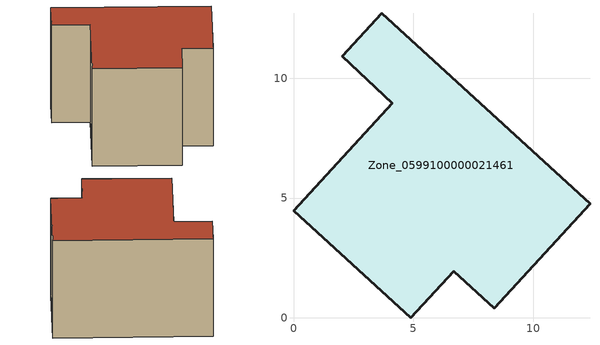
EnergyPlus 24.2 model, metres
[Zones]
Zone_0599100000021461
 floor ground (C_G): 12.36,4.76 8.37,0.4 6.68,1.95 4.89,0 0,4.47 4.11,8.96 2.04,10.91 3.69,12.71 z0
 wall outside (C_F): 8.37,0.4 12.36,4.76 3.69,12.71 2.04,10.91 4.11,8.96 0,4.47 4.89,0 6.68,1.95 8.37,0.4 z0:8.4
 roof outside (C_R): 0,4.47 4.89,0 6.68,1.95 8.37,0.4 12.36,4.76 3.69,12.71 2.04,10.91 4.11,8.96 z8.4
[BUILDING]
Pand.0599100000021461: North Axis=0; Terrain=City; Loads Convergence Tolerance Value=0.04; Temperature Convergence Tolerance Value=0.4; Solar Distribution=FullExterior; Maximum Number of Warmup Days=25; Minimum Number of Warmup Days=1
[Site:Location]
Rotterdam.The.Hague.AP_ZH_NLD Design_Conditions: Latitude=51.96; Longitude=4.45; Time Zone=1; Elevation=-4.5
[SITE:GROUNDTEMPERATURE:BUILDINGSURFACE]
18, 18, 18, 18, 18, 18, 18, 18, 18, 18, 18, 18
[MATERIAL] Thermal Absorptance=0.9; Solar Absorptance=0.7; Visible Absorptance=0.7
Name | Roughness | Thickness | Conductivity | Density | Specific Heat
G.TC.1975-1991 | MediumSmooth | 0.15 | 0.288461 | 540 | 1210
F.TC.1975-1991 | Rough | 0.3 | 0.230769 | 1920 | 840
R.TC.1975-1991 | MediumRough | 0.2 | 0.153846 | 1500 | 1000
[CONSTRUCTION]
C_G: G.TC.1975-1991
C_F: F.TC.1975-1991
C_R: R.TC.1975-1991
[ZONE]
Zone_0599100000021461: Type=1; Multiplier=1; Ceiling Height=Autocalculate; Volume=Autocalculate; Floor Area=autocalculate; Part of Total Floor Area=Yes
[ZONEINFILTRATION:DESIGNFLOWRATE]
Infil_Zone_0599100000021461: Zone or ZoneList or Space or SpaceList=Zone_0599100000021461; Schedule=AlwaysOn; Design Flow Rate Calculation Method=Flow/Area; Flow Rate per Floor Area=0.003; Constant Term Coefficient=1; Temperature Term Coefficient=0; Velocity Term Coefficient=0; Velocity Squared Term Coefficient=0
[HVACTEMPLATE:ZONE:IDEALLOADSAIRSYSTEM]
Zone_0599100000021461: Maximum Heating Supply Air Temperature=50; Minimum Cooling Supply Air Temperature=13; Maximum Heating Supply Air Humidity Ratio=0.0156; Minimum Cooling Supply Air Humidity Ratio=0.0077; Heating Limit=NoLimit; Cooling Limit=NoLimit; Dehumidification Control Type=ConstantSensibleHeatRatio; Cooling Sensible Heat Ratio=0.7; Dehumidification Setpoint=60; Humidification Control Type=None; Humidification Setpoint=30; Outdoor Air Method=None; Outdoor Air Flow Rate per Person=0.00944; Outdoor Air Flow Rate per Zone Floor Area=0; Outdoor Air Flow Rate per Zone=0; Demand Controlled Ventilation Type=None; Outdoor Air Economizer Type=NoEconomizer; Heat Recovery Type=None; Sensible Heat Recovery Effectiveness=0.7; Latent Heat Recovery Effectiveness=0.65
[ZONECONTROL:THERMOSTAT]
ThermostatControl_Zone_0599100000021461: Zone or ZoneList=Zone_0599100000021461; Control Type Schedule=DualSetpointControlType; Control 1=Thermostat_Zone_0599100000021461; Temperature Difference Between Cutout And Setpoint=0
[THERMOSTATSETPOINT:DUALSETPOINT]
Thermostat_Zone_0599100000021461: Heating Setpoint Temperature Schedule=HeatingSetpoint_Zone_0599100000021461; Cooling Setpoint Temperature Schedule=CoolingSetpoint_Zone_0599100000021461
[SCHEDULE:COMPACT]
HeatingSetpoint_Zone_0599100000021461: Through: 12/31, For: AllDays, Until: 24:00, 21
CoolingSetpoint_Zone_0599100000021461: Through: 12/31, For: AllDays, Until: 24:00, 24
DualSetpointControlType: Through: 12/31, For: AllDays, Until: 24:00, 4
AlwaysOn: Through: 12/31, For: AllDays, Until: 24:00, 1
